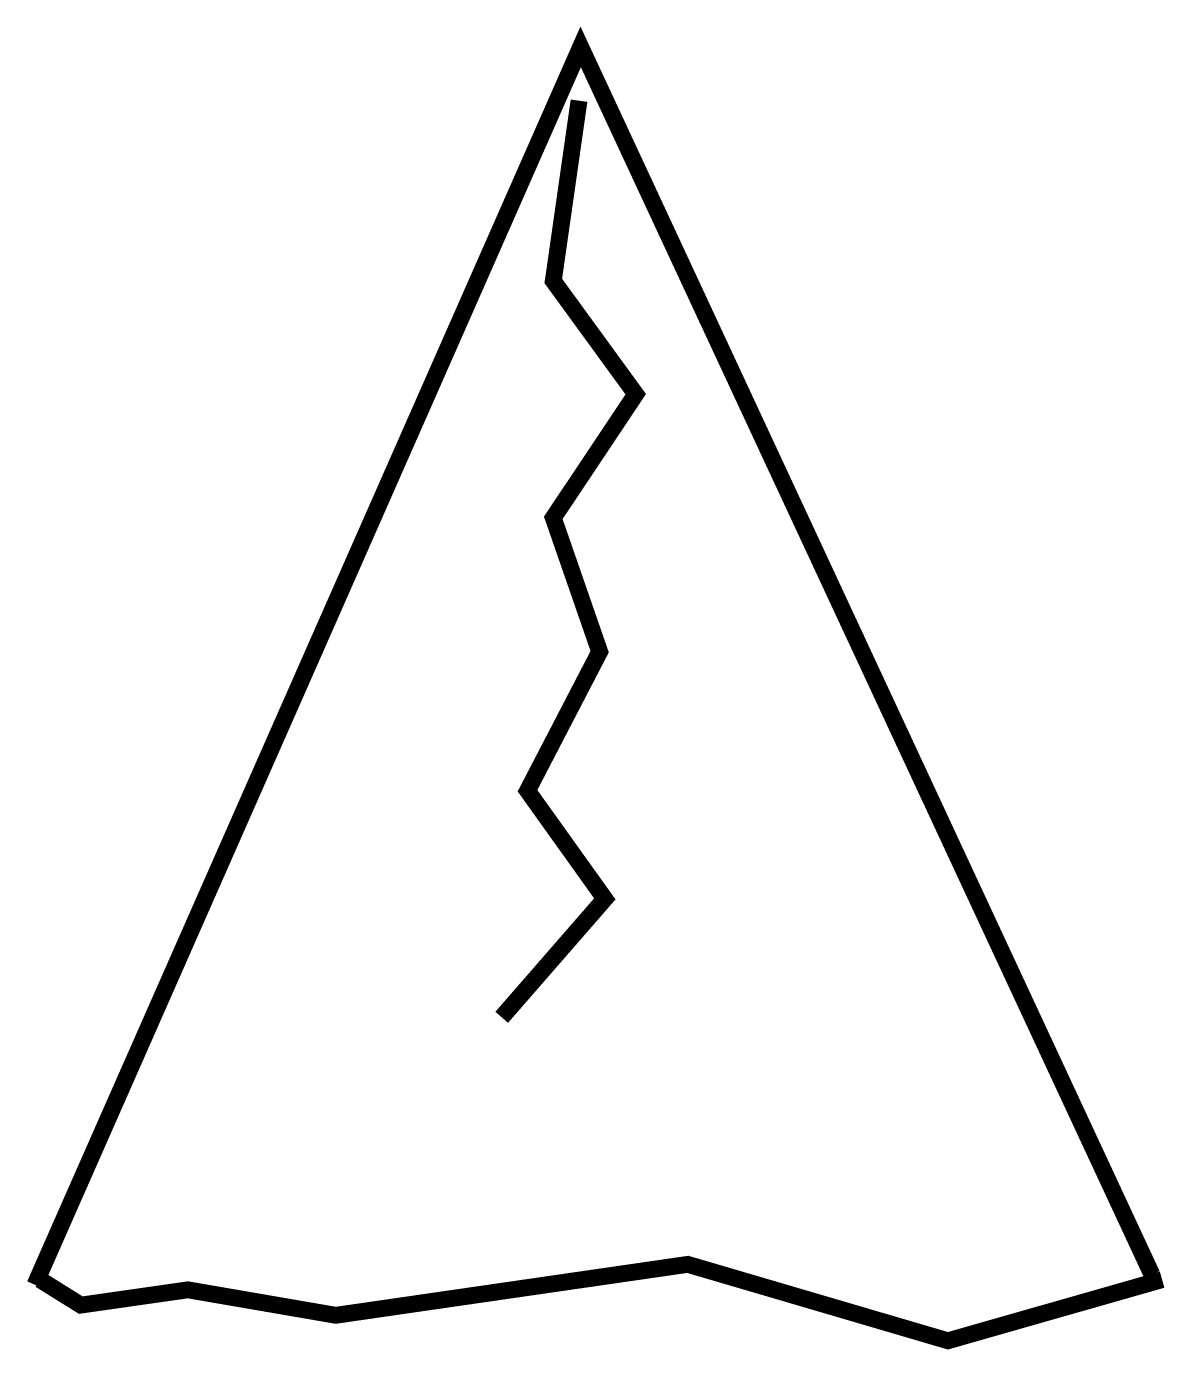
# Model space of a CAD drawing. Extents: x 0.03 to 6.83, y 0.06 to 7.92.
import ezdxf

# ---------------------------------------------------------------- set-up
doc = ezdxf.new("R2010")
doc.units = 0
doc.header["$MEASUREMENT"] = 0
doc.layers.get('0').update_dxf_attribs({"linetype": 'CONTINUOUS'})

msp = doc.modelspace()

# ---------------------------------------------------------------- linework, layer by layer
at = {"const_width": 0.1}
for points in [[(6.7177, 0.5069), (3.325, 7.7982), (0.0837, 0.4464)], [(3.3155, 7.4784), (3.1624, 6.408), (3.6523, 5.7352), (3.1624, 5.0012), (3.438, 4.206), (3.0093, 3.3803), (3.4686, 2.738), (2.8561, 2.0346)], [(0.114, 0.4767), (0.3563, 0.3254), (0.9925, 0.4162), (1.8709, 0.2649), (3.9611, 0.5675), (5.506, 0.1136), (6.7783, 0.4767)]]:
    msp.add_lwpolyline(points, dxfattribs=at)

doc.saveas('drawing.dxf')
